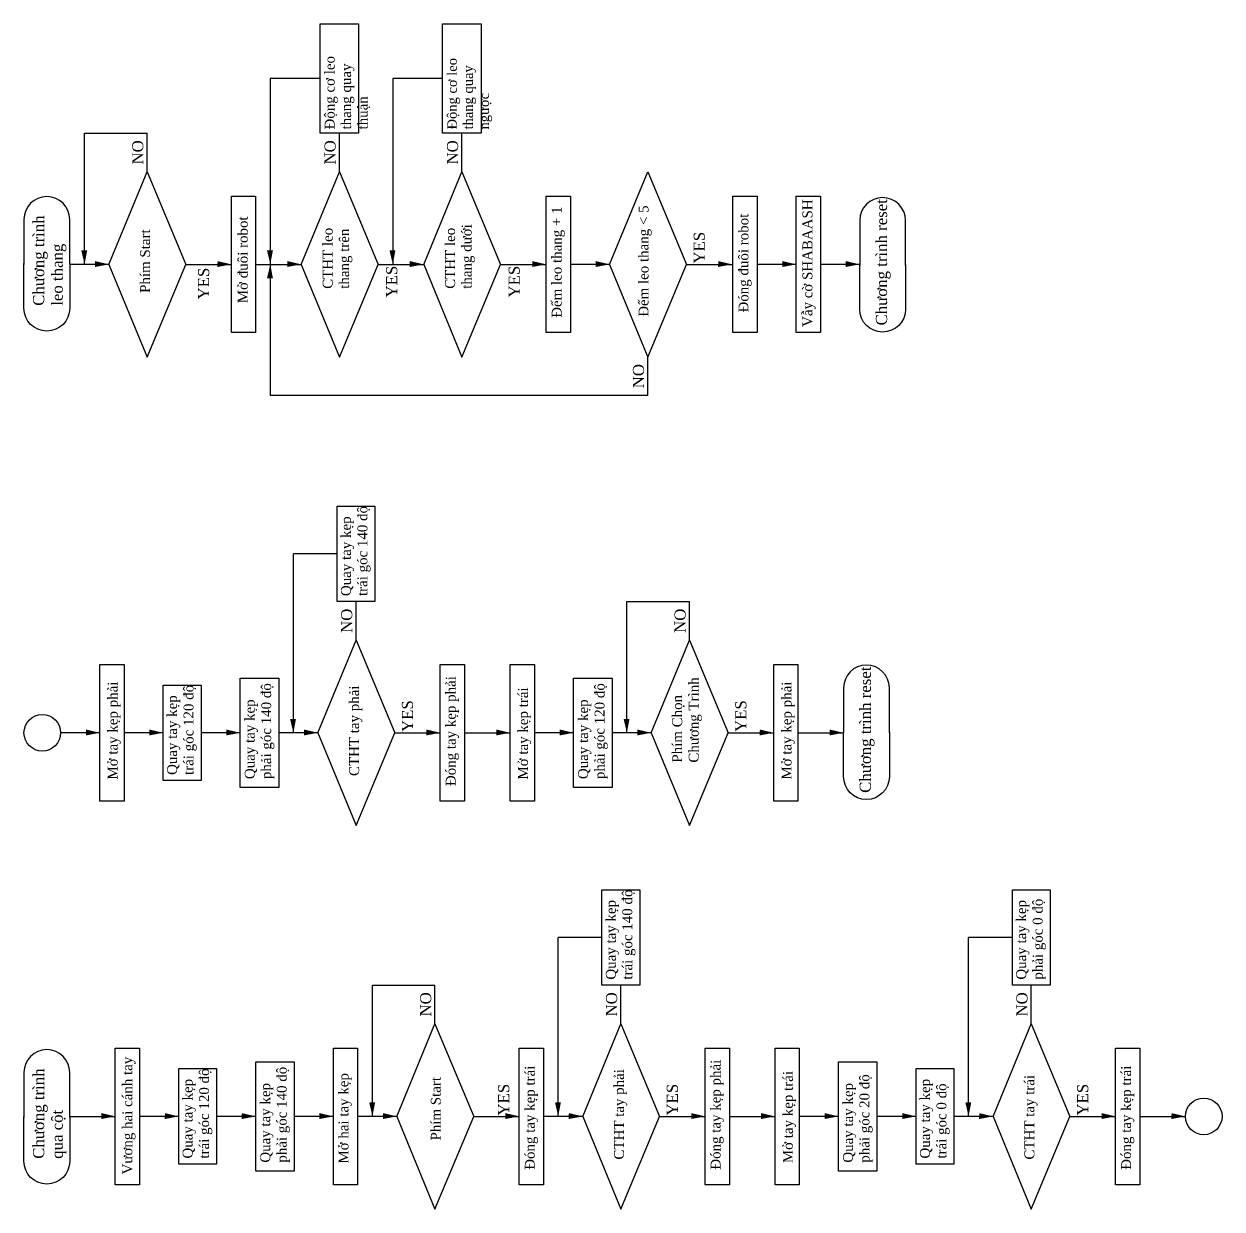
# Model space of a CAD drawing. Header units: inches. Extents: x -1752 to 3104, y -472 to 895.
# Drawn here: x 2450 to 3104, y -472 to 175 of the extents above; entities that cross this region are included whole.
import ezdxf

# ---------------------------------------------------------------- set-up
doc = ezdxf.new("R2010")
doc.units = ezdxf.units.IN
doc.header["$MEASUREMENT"] = 0
for name, color, linetype in [('DUONG BAO', 80, 'Continuous'), ('PARTS', 7, 'Continuous'), ('WIRE', 7, 'Continuous')]:
    doc.layers.add(name, color=color, linetype=linetype)
doc.layers.add('net dam', color=7, linetype='Continuous', lineweight=35)
doc.styles.add('Manh', font='times_0.ttf')

# ---------------------------------------------------------------- blocks, each defined once
blk = doc.blocks.new('dfasd')
at = {"layer": 'WIRE', "lineweight": 30}
for points in [[(9671.8, 757.21), (9659.71, 757.21, -1), (9659.71, 769.55)], [(9671.53, 757.21), (9683.61, 757.21, 1), (9683.61, 769.55)]]:
    blk.add_lwpolyline(points, format="xyb", dxfattribs=at)
for points in [[(9659.71, 769.55), (9671.8, 769.55)], [(9683.61, 769.55), (9671.53, 769.55)]]:
    blk.add_lwpolyline(points, dxfattribs=at)

msp = doc.modelspace()

# ---------------------------------------------------------------- linework, layer by layer
at = {"lineweight": 30}
for p, q in [((2611.5, 145.33), (2584.29, 145.33)), ((2584.29, 145.33), (2584.29, 43.95)), ((2678.33, 145.33), (2651.13, 145.33)), ((2651.13, 145.33), (2651.13, 43.95)), ((2482.94, 43.95), (2482.94, 115.52)), ((2482.94, 115.52), (2517.05, 115.52)), ((2517.05, 94.52), (2517.05, 115.52)), ((2622, 94.52), (2622, 115.52)), ((2688.83, 94.52), (2688.83, 115.52)), ((2538.2, 43.95), (2563.06, 43.95)), ((2576.3, 43.95), (2601.17, 43.95)), ((2584.29, 43.95), (2584.29, -27.61)), ((2643.14, 43.95), (2668, 43.95)), ((2709.97, 43.95), (2734.84, 43.95)), ((2811.42, 43.95), (2836.29, 43.95)), ((2790.28, -27.61), (2790.28, -6.62)), ((2790.28, -27.61), (2584.29, -27.61)), ((2620.75, -114.06), (2596.88, -114.06)), ((2596.88, -211.68), (2596.88, -114.06)), ((2631.06, -161.12), (2631.06, -140.12)), ((2778.88, -211.68), (2778.88, -140.12)), ((2778.88, -140.12), (2813, -140.12)), ((2813, -161.12), (2813, -140.12)), ((2652.21, -211.68), (2677.07, -211.68)), ((2690.31, -211.68), (2715.18, -211.68)), ((2834.14, -211.68), (2859, -211.68)), ((2872.25, -211.68), (2897.11, -211.68)), ((2765.29, -323.39), (2741.42, -323.39)), ((2741.42, -421.02), (2741.42, -323.39)), ((2989.23, -323.39), (2965.36, -323.39)), ((2965.36, -421.02), (2965.36, -323.39)), ((2640.04, -421.02), (2640.04, -349.45)), ((2640.04, -349.45), (2674.16, -349.45)), ((2674.16, -370.45), (2674.16, -349.45)), ((2775.61, -370.45), (2775.61, -349.45)), ((2999.54, -370.45), (2999.54, -349.45)), ((2474.85, -421.02), (2499.72, -421.02)), ((2695.3, -421.02), (2720.16, -421.02)), ((2796.75, -421.02), (2821.61, -421.02)), ((2834.86, -421.02), (2859.72, -421.02)), ((3020.68, -421.02), (3045.55, -421.02)), ((3058.79, -421.02), (3083.66, -421.02))]:
    msp.add_line(p, q, dxfattribs=at)
for points in [[(2611.5, 115.52), (2611.5, 175.14), (2632.5, 175.14), (2632.5, 115.52)], [(2678.33, 115.52), (2678.33, 175.14), (2699.33, 175.14), (2699.33, 115.52)], [(2563.06, 6.68), (2563.06, 81.23), (2576.3, 81.23), (2576.3, 6.68)], [(2734.84, 6.68), (2734.84, 81.23), (2748.08, 81.23), (2748.08, 6.68)], [(2836.69, 6.68), (2836.69, 81.23), (2849.94, 81.23), (2849.94, 6.68)], [(2871.31, 6.68), (2871.31, 81.23), (2884.55, 81.23), (2884.55, 6.68)], [(2620.75, -140.12), (2620.75, -88), (2641.38, -88), (2641.38, -140.12)], [(2491.24, -248.96), (2491.24, -174.41), (2504.48, -174.41), (2504.48, -248.96)], [(2677.07, -248.96), (2677.07, -174.41), (2690.31, -174.41), (2690.31, -248.96)], [(2715.18, -248.96), (2715.18, -174.41), (2728.42, -174.41), (2728.42, -248.96)], [(2859, -248.96), (2859, -174.41), (2872.25, -174.41), (2872.25, -248.96)], [(2567.86, -241.5), (2567.86, -181.87), (2588.86, -181.87), (2588.86, -241.5)], [(2749.79, -241.5), (2749.79, -181.87), (2770.79, -181.87), (2770.79, -241.5)], [(2525.86, -237.75), (2525.86, -185.62), (2546.48, -185.62), (2546.48, -237.75)], [(2765.29, -349.45), (2765.29, -297.33), (2785.92, -297.33), (2785.92, -349.45)], [(2989.23, -349.45), (2989.23, -297.33), (3009.85, -297.33), (3009.85, -349.45)], [(2499.72, -458.29), (2499.72, -383.74), (2512.96, -383.74), (2512.96, -458.29)], [(2618.71, -458.29), (2618.71, -383.74), (2631.95, -383.74), (2631.95, -458.29)], [(2720.16, -458.29), (2720.16, -383.74), (2733.4, -383.74), (2733.4, -458.29)], [(2821.61, -458.29), (2821.61, -383.74), (2834.86, -383.74), (2834.86, -458.29)], [(2859.72, -458.29), (2859.72, -383.74), (2872.96, -383.74), (2872.96, -458.29)], [(3045.55, -458.29), (3045.55, -383.74), (3058.79, -383.74), (3058.79, -458.29)], [(2576.33, -450.83), (2576.33, -391.2), (2597.33, -391.2), (2597.33, -450.83)], [(2894.34, -450.83), (2894.34, -391.2), (2915.34, -391.2), (2915.34, -450.83)], [(2534.33, -447.08), (2534.33, -394.95), (2554.96, -394.95), (2554.96, -447.08)], [(2936.71, -447.08), (2936.71, -394.95), (2957.34, -394.95), (2957.34, -447.08)]]:
    msp.add_lwpolyline(points, close=True, dxfattribs=at)
for centre in [(2459.87, -211.68), (3093.66, -421.02)]:
    msp.add_circle(centre, 10, dxfattribs=at)
at = {"layer": 'DUONG BAO', "color": 7, "lineweight": 30}
for points in [[(2484.38, 51.57), (2481.16, 51.52), (2482.94, 43.95)], [(2585.73, 51.57), (2582.51, 51.52), (2584.29, 43.95)], [(2652.56, 51.57), (2649.35, 51.52), (2651.13, 43.95)], [(2488.61, 42.52), (2488.66, 45.73), (2496.23, 43.95)], [(2555.45, 42.52), (2555.49, 45.73), (2563.06, 43.95)], [(2585.73, 36.34), (2582.51, 36.38), (2584.29, 43.95)], [(2593.55, 42.52), (2593.6, 45.73), (2601.17, 43.95)], [(2660.39, 42.52), (2660.43, 45.73), (2668, 43.95)], [(2727.22, 42.52), (2727.27, 45.73), (2734.84, 43.95)], [(2761.84, 42.52), (2761.89, 45.73), (2769.45, 43.95)], [(2828.67, 42.52), (2828.72, 45.73), (2836.29, 43.95)], [(2863.7, 42.52), (2863.74, 45.73), (2871.31, 43.95)], [(2898.31, 42.52), (2898.36, 45.73), (2905.93, 43.95)], [(2598.31, -204.07), (2595.1, -204.12), (2596.88, -211.68)], [(2780.32, -204.07), (2777.1, -204.12), (2778.88, -211.68)], [(2483.63, -213.12), (2483.67, -209.9), (2491.24, -211.68)], [(2518.24, -213.12), (2518.29, -209.9), (2525.86, -211.68)], [(2560.24, -213.12), (2560.29, -209.9), (2567.86, -211.68)], [(2602.62, -213.12), (2602.67, -209.9), (2610.24, -211.68)], [(2669.45, -213.12), (2669.5, -209.9), (2677.07, -211.68)], [(2707.56, -213.12), (2707.61, -209.9), (2715.18, -211.68)], [(2742.18, -213.12), (2742.23, -209.9), (2749.79, -211.68)], [(2784.55, -213.12), (2784.6, -209.9), (2792.17, -211.68)], [(2851.39, -213.12), (2851.44, -209.9), (2859, -211.68)], [(2889.5, -213.12), (2889.54, -209.9), (2897.11, -211.68)], [(2641.48, -413.4), (2638.26, -413.45), (2640.04, -421.02)], [(2742.86, -413.4), (2739.64, -413.45), (2741.42, -421.02)], [(2966.79, -413.4), (2963.58, -413.45), (2965.36, -421.02)], [(2492.1, -422.45), (2492.15, -419.24), (2499.72, -421.02)], [(2526.72, -422.45), (2526.76, -419.24), (2534.33, -421.02)], [(2568.72, -422.45), (2568.77, -419.24), (2576.33, -421.02)], [(2611.09, -422.45), (2611.14, -419.24), (2618.71, -421.02)], [(2645.71, -422.45), (2645.76, -419.24), (2653.33, -421.02)], [(2712.55, -422.45), (2712.59, -419.24), (2720.16, -421.02)], [(2747.16, -422.45), (2747.21, -419.24), (2754.78, -421.02)], [(2814, -422.45), (2814.04, -419.24), (2821.61, -421.02)], [(2852.1, -422.45), (2852.15, -419.24), (2859.72, -421.02)], [(2886.72, -422.45), (2886.77, -419.24), (2894.34, -421.02)], [(2929.1, -422.45), (2929.14, -419.24), (2936.71, -421.02)], [(2971.1, -422.45), (2971.15, -419.24), (2978.71, -421.02)], [(3037.93, -422.45), (3037.98, -419.24), (3045.55, -421.02)], [(3076.04, -422.45), (3076.09, -419.24), (3083.66, -421.02)]]:
    msp.add_solid(points, dxfattribs=at)
at = {"layer": 'PARTS', "lineweight": 30}
for p, q in [((2496.23, 43.95), (2517.05, 94.52)), ((2517.05, 94.52), (2538.2, 43.95)), ((2601.17, 43.95), (2622, 94.52)), ((2622, 94.52), (2643.14, 43.95)), ((2668, 43.95), (2688.83, 94.52)), ((2688.83, 94.52), (2709.97, 43.95)), ((2769.45, 43.95), (2790.28, 94.52)), ((2790.28, 94.52), (2811.42, 43.95)), ((2496.23, 43.95), (2474.85, 43.95)), ((2496.23, 43.95), (2517.05, -6.62)), ((2517.05, -6.62), (2538.2, 43.95)), ((2601.17, 43.95), (2622, -6.62)), ((2622, -6.62), (2643.14, 43.95)), ((2668, 43.95), (2688.83, -6.62)), ((2688.83, -6.62), (2709.97, 43.95)), ((2769.45, 43.95), (2748.08, 43.95)), ((2769.45, 43.95), (2790.28, -6.62)), ((2790.28, -6.62), (2811.42, 43.95)), ((2871.31, 43.95), (2849.94, 43.95)), ((2905.93, 43.95), (2884.55, 43.95)), ((2610.24, -211.68), (2631.06, -161.12)), ((2631.06, -161.12), (2652.21, -211.68)), ((2792.17, -211.68), (2813, -161.12)), ((2813, -161.12), (2834.14, -211.68)), ((2491.24, -211.68), (2469.87, -211.68)), ((2525.86, -211.68), (2504.48, -211.68)), ((2567.86, -211.68), (2546.48, -211.68)), ((2610.24, -211.68), (2588.86, -211.68)), ((2610.24, -211.68), (2631.06, -262.25)), ((2631.06, -262.25), (2652.21, -211.68)), ((2749.79, -211.68), (2728.42, -211.68)), ((2792.17, -211.68), (2770.79, -211.68)), ((2792.17, -211.68), (2813, -262.25)), ((2813, -262.25), (2834.14, -211.68)), ((2653.33, -421.02), (2674.16, -370.45)), ((2674.16, -370.45), (2695.3, -421.02)), ((2754.78, -421.02), (2775.61, -370.45)), ((2775.61, -370.45), (2796.75, -421.02)), ((2978.71, -421.02), (2999.54, -370.45)), ((2999.54, -370.45), (3020.68, -421.02)), ((2534.33, -421.02), (2512.96, -421.02)), ((2576.33, -421.02), (2554.96, -421.02)), ((2618.71, -421.02), (2597.33, -421.02)), ((2653.33, -421.02), (2631.95, -421.02)), ((2653.33, -421.02), (2674.16, -471.58)), ((2674.16, -471.58), (2695.3, -421.02)), ((2754.78, -421.02), (2733.4, -421.02)), ((2754.78, -421.02), (2775.61, -471.58)), ((2775.61, -471.58), (2796.75, -421.02)), ((2894.34, -421.02), (2872.96, -421.02)), ((2936.71, -421.02), (2915.34, -421.02)), ((2978.71, -421.02), (2957.34, -421.02)), ((2978.71, -421.02), (2999.54, -471.58)), ((2999.54, -471.58), (3020.68, -421.02))]:
    msp.add_line(p, q, dxfattribs=at)
at = {"layer": 'WIRE', "lineweight": 30}
for points in [[(2930.92, 43.41), (2930.92, 67.88, 1), (2905.93, 67.88)], [(2930.92, 43.95), (2930.92, 19.48, -1), (2905.93, 19.48)], [(2922.1, -211.68), (2922.1, -187.21, 1), (2897.11, -187.21)], [(2922.1, -211.14), (2922.1, -235.61, -1), (2897.11, -235.61)]]:
    msp.add_lwpolyline(points, format="xyb", dxfattribs=at)
for points in [[(2905.93, 67.88), (2905.93, 43.41)], [(2905.93, 19.48), (2905.93, 43.95)], [(2897.11, -187.21), (2897.11, -211.68)], [(2897.11, -235.61), (2897.11, -211.14)]]:
    msp.add_lwpolyline(points, dxfattribs=at)

# ---------------------------------------------------------------- block references
at = {"layer": 'net dam', "lineweight": 30, "xscale": 2.024999999999636, "yscale": 2.025000000000091, "zscale": 2.025, "rotation": 90}
for p in [(4008.2, -19540.89), (4008.2, -20006.4)]:
    msp.add_blockref('dfasd', p, dxfattribs=at)

# ---------------------------------------------------------------- texts
at = {"layer": 'DUONG BAO', "color": 7, "lineweight": 30, "attachment_point": 1, "rotation": 90, "style": 'Manh'}
for s, insert, char_height, width in [('Động cơ leo thang quay thuận', (2613.98, 117.56), 5.4, 55.4933), ('Động cơ leo thang quay ngược', (2680.82, 117.56), 5.25, 56.3311), ('NO', (2508.92, 98.43), 6.075, 460.8579), ('NO', (2613.86, 98.43), 6.075, 460.8579), ('NO', (2680.69, 98.43), 6.075, 460.8579), ('Vẫy cờ SHABAASH', (2874.71, 9.84), 5.4, 70.1478), ('Chương trình reset', (2914.78, 10.61), 6.075, 460.8579), ('Đếm leo thang + 1', (2737.87, 14.78), 5.4, 70.1478), ('Đếm leo thang < 5', (2785.26, 15.32), 5.4, 60.6394), ('Chương trình leo thang', (2454.82, 21.34), 6.075, 52.3326), ('Mở đuôi robot', (2566.57, 22.76), 5.4, 70.1478), ('CTHT leo thang dưới', (2679.71, 30.62), 5.4, 51.796), ('Đóng đuôi robot', (2839.79, 17.67), 5.4, 70.1478), ('Phím Start', (2513.25, 28.38), 5.4, 60.6394), ('CTHT leo thang trên', (2612.88, 30.62), 5.4, 51.796), ('YES', (2815.31, 44.37), 6.075, 460.8579), ('YES', (2544.85, 24.79), 6.075, 460.8579), ('YES', (2647.49, 25.86), 6.075, 460.8579), ('YES', (2714.33, 25.86), 6.075, 460.8579), ('NO', (2782.15, -23.7), 6.075, 460.8579), ('Quay tay kẹp trái góc 140 độ', (2622.86, -137.07), 5.4, 52.376), ('NO', (2622.93, -157.2), 6.075, 460.8579), ('NO', (2804.86, -157.2), 6.075, 460.8579), ('Chương trình reset', (2905.96, -244.48), 6.075, 460.8579), ('Đóng tay kẹp phải', (2680.03, -240.79), 5.4, 77.2073), ('Phím Chọn Chương Trình', (2803.62, -227.96), 5.4, 60.6394), ('Mở tay kẹp phải', (2495.54, -237.21), 5.4, 66.7201), ('Quay tay kẹp trái góc 120 độ', (2527.97, -234.7), 5.4, 52.376), ('Quay tay kẹp phải góc 140 độ', (2570.35, -236.95), 5.4, 53.8955), ('CTHT tay phải', (2627.33, -235.27), 5.4, 60.6394), ('Mở tay kẹp trái', (2719.48, -237.21), 5.4, 66.7201), ('Quay tay kẹp phải góc 120 độ', (2752.28, -236.95), 5.4, 53.8955), ('Mở tay kẹp phải', (2863.31, -237.21), 5.4, 66.7201), ('YES', (2656.09, -211.26), 6.075, 460.8579), ('YES', (2838.02, -211.26), 6.075, 460.8579), ('Quay tay kẹp trái góc 140 độ', (2767.41, -346.4), 5.4, 52.376), ('Quay tay kẹp phải góc 0 độ', (2991.34, -346.4), 5.4, 52.376), ('NO', (2666.02, -366.53), 6.075, 460.8579), ('NO', (2767.47, -366.53), 6.075, 460.8579), ('NO', (2991.41, -366.53), 6.075, 460.8579), ('Vương hai cánh tay', (2503.59, -452.69), 5.4, 66.7201), ('Đóng tay kẹp phải', (2824.57, -450.12), 5.4, 77.2073), ('Chương trình qua cột', (2454.82, -444.17), 6.075, 52.3326), ('Quay tay kẹp trái góc 120 độ', (2536.45, -444.03), 5.4, 52.376), ('Quay tay kẹp phải góc 140 độ', (2578.82, -446.28), 5.4, 53.8955), ('Mở hai tay kẹp', (2621.54, -446.78), 5.4, 66.7201), ('Đóng tay kẹp trái', (2723.19, -450.18), 5.4, 70.1478), ('CTHT tay phải', (2771.87, -444.6), 5.4, 60.6394), ('Mở tay kẹp trái', (2864.02, -446.54), 5.4, 66.7201), ('Quay tay kẹp phải góc 20 độ', (2896.83, -446.28), 5.4, 53.8955), ('CTHT tay trái', (2995.81, -444.6), 5.4, 60.6394), ('Đóng tay kẹp trái', (3048.58, -450.18), 5.4, 70.1478), ('Phím Start', (2671.87, -434.18), 5.4, 60.6394), ('YES', (2708.62, -420.59), 6.075, 460.8579), ('YES', (2800.63, -420.59), 6.075, 460.8579), ('Quay tay kẹp trái góc 0 độ', (2938.83, -444.03), 5.4, 52.376), ('YES', (3024.57, -420.59), 6.075, 460.8579)]:
    msp.add_mtext(s, dxfattribs=dict(at, insert=insert, char_height=char_height, width=width))

doc.saveas('drawing.dxf')
